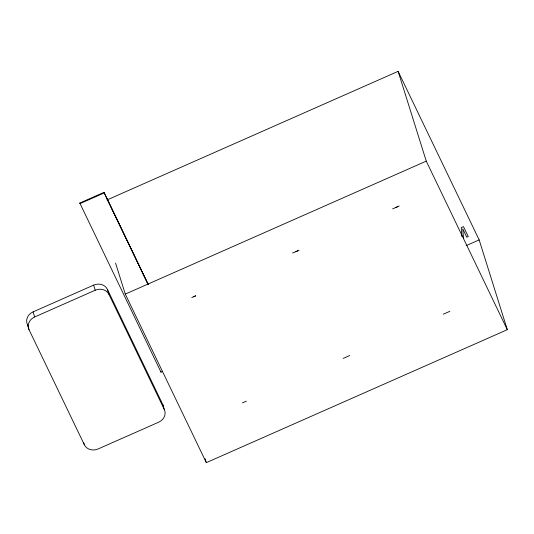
<?xml version="1.0" encoding="UTF-8"?>
<svg xmlns="http://www.w3.org/2000/svg" width="534" height="534" viewBox="0 0 534 534"><rect width="100%" height="100%" fill="white"/><g stroke="black" fill="none" stroke-linecap="round" stroke-linejoin="round"><path stroke-width="0.8" d="M195.671 295.849L191.786 297.565M297.732 250.82L293.847 252.535A52.199 24.544 -25.7 0 1 292.519 253.056M397.85 206.591L393.959 208.307A52.199 24.544 -25.7 0 1 392.637 208.821M193.762 296.75L195.711 295.829M295.823 251.728L297.765 250.806A52.199 24.544 -25.7 0 0 299.053 250.166M395.941 207.499L397.883 206.578A52.199 24.544 -25.7 0 0 399.172 205.937M246.354 401.161L242.429 402.896M104.17 192.954L79.987 203.641L79.8 203.04L103.983 192.353L148.225 284.595L103.983 192.353M107.054 199.943L398.124 71.349L479.165 239.899L507.3 329.685L206.318 462.651L125.283 294.101L115.571 263.115M33.055 311.896L93.63 285.129A10.593 9.325 -17.4 0 1 107.354 289.281L162.71 404.412L164.305 409.505A10.593 9.325 -17.4 0 1 158.678 422.2L98.102 448.967A10.593 9.325 -17.4 0 1 84.379 444.815L29.023 329.685L27.428 324.592A10.593 9.325 -17.4 0 1 33.055 311.896L34.65 316.982A10.593 9.325 -17.4 0 0 29.023 329.685M34.65 316.982L95.226 290.222A10.593 9.325 -17.4 0 1 108.949 294.374L164.305 409.505M125.283 294.101L426.259 161.128L398.124 71.349M79.8 203.04L161.014 372.171L162.523 371.504M466.209 245.62L479.165 239.899M426.259 161.128L507.3 329.685M27.428 324.592L28.509 326.835M205.076 458.679L206.318 462.651M147.531 282.94L147.724 283.541M147.03 281.885L147.217 282.486M146.523 280.837L146.71 281.431M146.016 279.783L146.203 280.383M145.508 278.728L145.695 279.329M145.001 277.673L145.188 278.274M144.494 276.619L144.681 277.219M143.986 275.571L144.173 276.165M143.479 274.516L143.673 275.117M142.978 273.461L143.165 274.062M142.471 272.407L142.658 273.007M141.964 271.352L142.151 271.953M141.457 270.304L141.643 270.898M140.949 269.249L141.136 269.85M140.442 268.195L140.629 268.796M139.935 267.14L140.122 267.741M139.427 266.086L139.621 266.686M138.927 265.038L139.114 265.632M138.419 263.983L138.606 264.584M137.912 262.928L138.099 263.529M137.405 261.874L137.592 262.474M136.898 260.819L137.084 261.42M136.39 259.771L136.577 260.365M135.883 258.716L136.077 259.317M135.382 257.662L135.569 258.262M134.875 256.607L135.062 257.208M134.368 255.552L134.555 256.153M133.86 254.504L134.047 255.098M133.353 253.45L133.54 254.05M132.846 252.395L133.033 252.996M132.339 251.34L132.525 251.941M131.831 250.286L132.025 250.887M131.331 249.238L131.518 249.832M130.823 248.183L131.01 248.784M130.316 247.129L130.503 247.729M129.809 246.074L129.996 246.675M129.301 245.019L129.488 245.62M128.794 243.971L128.981 244.565M128.287 242.917L128.474 243.517M127.78 241.862L127.973 242.463M127.279 240.807L127.466 241.408M126.772 239.753L126.958 240.353M126.264 238.705L126.451 239.299M125.757 237.65L125.944 238.251M125.25 236.595L125.437 237.196M124.742 235.541L124.929 236.141M124.235 234.486L124.429 235.087M123.734 233.438L123.921 234.032M123.227 232.383L123.414 232.984M122.72 231.329L122.907 231.93M122.213 230.274L122.399 230.875M121.705 229.219L121.892 229.82M121.198 228.172L121.385 228.766M120.691 227.117L120.878 227.718M120.183 226.062L120.377 226.663M119.683 225.008L119.87 225.608M119.175 223.953L119.362 224.554M118.668 222.905L118.855 223.499M118.161 221.85L118.348 222.451M117.654 220.796L117.84 221.396M117.146 219.741L117.333 220.342M116.639 218.686L116.826 219.287M116.132 217.638L116.325 218.232M115.631 216.584L115.818 217.184M115.124 215.529L115.311 216.13M114.616 214.474L114.803 215.075M114.109 213.42L114.296 214.021M113.602 212.372L113.789 212.966M113.095 211.317L113.281 211.918M112.587 210.262L112.781 210.863M112.087 209.208L112.273 209.809M111.579 208.153L111.766 208.754M111.072 207.105L111.259 207.699M110.565 206.051L110.752 206.651M110.057 204.996L110.244 205.597M109.55 203.941L109.737 204.542M109.043 202.887L109.23 203.487M108.535 201.839L108.729 202.433M108.035 200.784L108.222 201.385M107.528 199.729L107.714 200.33M107.02 198.675L107.207 199.275M106.513 197.62L106.7 198.221M160.827 371.571L161.014 372.171M107.354 289.281L108.949 294.374M93.63 285.129L95.226 290.222M83.691 442.633L84.379 444.815M461.95 236.642L461.249 227.584L463.465 226.603L468.258 236.575L466.783 237.229L462.778 228.799L463.532 238.665M449.815 311.269A52.199 24.544 -25.7 0 1 448.527 311.909L444.602 313.638A52.199 24.544 -25.7 0 1 443.28 314.152M349.697 355.497A52.199 24.544 -25.7 0 1 348.408 356.138L344.49 357.867A52.199 24.544 -25.7 0 1 343.162 358.387M162.71 404.412A10.593 9.325 -17.4 0 1 163.424 406.734"/></g></svg>
